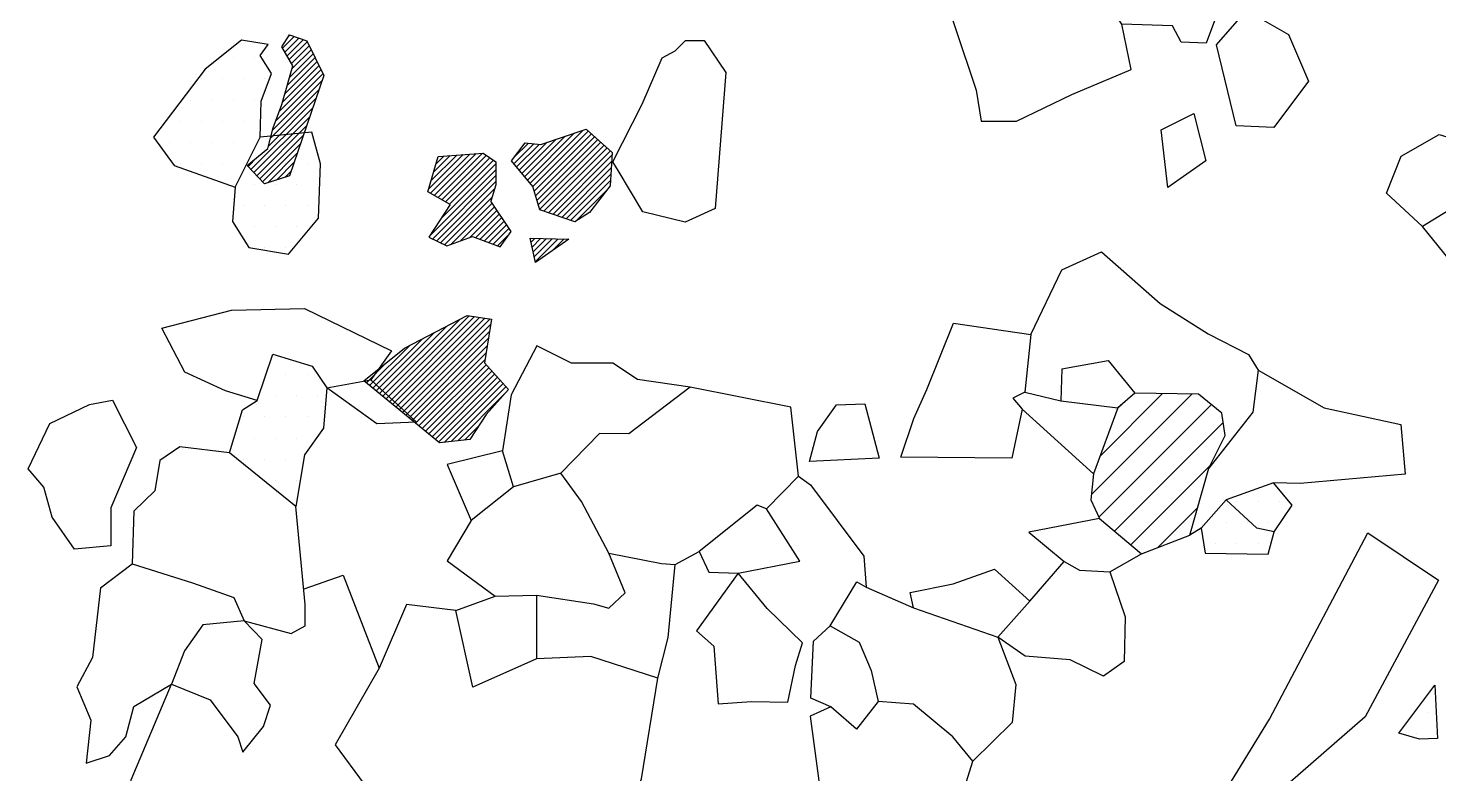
# Model space of a CAD drawing. Header units: metres. Extents: x 1.87 to 3.61, y -19.12 to -15.99.
# Drawn here: x 1.866 to 2.701, y -18.424 to -17.982 of the extents above; entities that cross this region are included whole.
import ezdxf

# ---------------------------------------------------------------- set-up
doc = ezdxf.new("R2010")
doc.units = ezdxf.units.M
doc.header["$LTSCALE"] = 25
doc.header["$MEASUREMENT"] = 0
doc.layers.get('0').update_dxf_attribs({"linetype": 'CONTINUOUS'})
for name, color, linetype in [('FEUER', 1, 'CONTINUOUS'), ('KNOCHEN', 2, 'CONTINUOUS'), ('KNOCHENSCHRAFF', 2, 'CONTINUOUS'), ('STEINE', 4, 'CONTINUOUS'), ('STEINESCHRAFF', 4, 'CONTINUOUS')]:
    doc.layers.add(name, color=color, linetype=linetype)

# ---------------------------------------------------------------- blocks, each defined once
blk = doc.blocks.new('*X2')
at = {"color": 0}
for p, q in [((200.803, -1794.653), (202.36, -1793.095)), ((200.858, -1794.244), (202.044, -1793.058)), ((200.967, -1793.782), (201.675, -1793.073)), ((200.989, -1794.82), (202.557, -1793.252)), ((201.075, -1793.32), (201.306, -1793.089)), ((201.176, -1794.987), (202.755, -1793.408)), ((201.362, -1795.154), (202.952, -1793.564)), ((201.549, -1795.321), (203.15, -1793.72)), ((201.735, -1795.488), (203.347, -1793.876)), ((201.922, -1795.655), (203.544, -1794.032)), ((202.108, -1795.822), (203.742, -1794.188)), ((202.295, -1795.989), (203.939, -1794.344)), ((202.482, -1796.156), (204.137, -1794.501)), ((202.668, -1796.323), (204.334, -1794.657)), ((202.855, -1796.49), (204.532, -1794.813)), ((203.041, -1796.657), (204.729, -1794.969)), ((203.228, -1796.824), (204.927, -1795.125)), ((203.414, -1796.991), (205.014, -1795.391)), ((203.601, -1797.158), (205.093, -1795.666)), ((204.116, -1796.996), (205.171, -1795.941)), ((204.662, -1796.804), (205.249, -1796.217)), ((205.207, -1796.613), (205.327, -1796.492)), ((201.675, -1799.437), (202.368, -1798.744)), ((201.806, -1799.66), (202.629, -1798.836)), ((202.04, -1798.719), (202.106, -1798.652)), ((201.937, -1799.882), (202.891, -1798.928)), ((202.068, -1800.105), (203.126, -1799.047)), ((202.199, -1800.327), (203.244, -1799.283)), ((202.242, -1800.638), (203.361, -1799.519)), ((201.663, -1802.631), (203.832, -1800.463)), ((201.808, -1802.133), (203.714, -1800.227)), ((201.952, -1801.635), (203.596, -1799.991)), ((202.097, -1801.137), (203.479, -1799.755)), ((201.078, -1804.276), (204.018, -1801.337)), ((201.262, -1803.739), (204.067, -1800.934)), ((201.471, -1803.176), (203.949, -1800.698)), ((200.96, -1804.749), (203.833, -1801.875)), ((199.804, -1806.612), (203.463, -1802.952)), ((200.841, -1805.221), (203.648, -1802.414)), ((199.976, -1806.793), (203.278, -1803.491)), ((200.148, -1806.975), (203.093, -1804.029)), ((200.32, -1807.156), (202.909, -1804.568)), ((215.993, -1807.039), (218.393, -1804.639)), ((216.154, -1807.232), (218.927, -1804.459)), ((216.314, -1807.425), (219.461, -1804.278)), ((216.475, -1807.618), (219.764, -1804.33)), ((216.558, -1807.889), (219.949, -1804.497)), ((216.638, -1808.162), (220.135, -1804.665)), ((200.492, -1807.337), (202.724, -1805.106)), ((215.336, -1805.928), (216.216, -1805.049)), ((215.352, -1806.267), (216.534, -1805.085)), ((215.512, -1806.46), (216.852, -1805.12)), ((215.673, -1806.653), (217.325, -1805.001)), ((215.833, -1806.846), (217.859, -1804.82)), ((216.719, -1808.435), (220.321, -1804.833)), ((216.799, -1808.708), (220.507, -1805)), ((216.88, -1808.981), (220.693, -1805.168)), ((217.131, -1809.083), (220.879, -1805.336)), ((217.395, -1809.174), (221.065, -1805.504)), ((199.631, -1806.431), (200.178, -1805.884)), ((200.794, -1807.389), (202.539, -1805.645)), ((201.306, -1807.231), (202.354, -1806.183)), ((210.314, -1807.769), (212.36, -1805.723)), ((210.425, -1808.011), (212.742, -1805.694)), ((210.461, -1807.268), (211.977, -1805.752)), ((210.609, -1806.767), (211.595, -1805.781)), ((210.649, -1808.141), (213.125, -1805.665)), ((210.756, -1806.266), (211.212, -1805.81)), ((210.873, -1808.27), (213.507, -1805.636)), ((211.048, -1809.51), (214.293, -1806.265)), ((211.097, -1808.4), (213.729, -1805.768)), ((211.321, -1808.529), (213.941, -1805.909)), ((211.545, -1808.659), (214.153, -1806.051)), ((217.658, -1809.264), (221.156, -1805.766)), ((217.921, -1809.354), (221.136, -1806.139)), ((201.817, -1807.073), (202.169, -1806.722)), ((210.362, -1810.549), (214.292, -1806.619)), ((210.54, -1810.725), (214.292, -1806.973)), ((218.184, -1809.444), (221.117, -1806.512)), ((218.448, -1809.535), (221.097, -1806.885)), ((210.779, -1810.839), (214.291, -1807.327)), ((211.018, -1810.954), (214.216, -1807.756)), ((218.711, -1809.625), (221.077, -1807.258)), ((218.984, -1809.706), (220.888, -1807.801)), ((211.257, -1811.068), (214.051, -1808.274)), ((211.645, -1811.034), (214.069, -1808.61)), ((212.202, -1810.83), (214.213, -1808.82)), ((212.759, -1810.627), (214.356, -1809.03)), ((213.098, -1810.641), (214.5, -1809.24)), ((213.355, -1810.738), (214.643, -1809.45)), ((213.612, -1810.835), (214.787, -1809.66)), ((213.869, -1810.931), (214.93, -1809.87)), ((214.126, -1811.028), (215.074, -1810.08)), ((214.383, -1811.125), (215.111, -1810.397)), ((216.371, -1810.904), (216.591, -1810.684)), ((216.433, -1811.196), (216.937, -1810.692)), ((216.495, -1811.487), (217.282, -1810.7)), ((216.557, -1811.779), (217.627, -1810.708)), ((216.619, -1812.07), (217.973, -1810.717)), ((217.639, -1811.404), (218.318, -1810.725)), ((207.601, -1820.027), (212.132, -1815.496)), ((207.795, -1820.187), (212.713, -1815.27)), ((207.99, -1820.346), (213.022, -1815.314)), ((208.184, -1820.506), (213.331, -1815.359)), ((208.378, -1820.665), (213.64, -1815.403)), ((208.572, -1820.824), (213.949, -1815.448)), ((207.213, -1819.709), (210.663, -1816.259)), ((207.407, -1819.868), (211.398, -1815.878)), ((208.766, -1820.984), (213.976, -1815.775)), ((208.961, -1821.143), (213.909, -1816.195)), ((206.824, -1819.39), (209.193, -1817.021)), ((207.019, -1819.549), (209.928, -1816.64)), ((209.155, -1821.302), (213.843, -1816.615)), ((209.349, -1821.462), (213.776, -1817.035)), ((206.63, -1819.231), (207.83, -1818.031)), ((209.543, -1821.621), (213.71, -1817.455)), ((209.738, -1821.78), (213.643, -1817.875)), ((209.932, -1821.94), (213.711, -1818.161)), ((210.126, -1822.099), (213.878, -1818.347)), ((210.32, -1822.258), (214.046, -1818.533)), ((210.514, -1822.418), (214.213, -1818.719)), ((210.709, -1822.577), (214.381, -1818.905)), ((210.903, -1822.736), (214.548, -1819.091)), ((211.24, -1822.753), (214.716, -1819.277)), ((211.638, -1822.708), (214.883, -1819.463)), ((212.037, -1822.663), (214.79, -1819.91)), ((212.435, -1822.618), (213.267, -1821.787))]:
    blk.add_line(p, q, dxfattribs=at)
blk = doc.blocks.new('*X7')
at = {"color": 0}
for p, q in [((198.75, -1800), (198.75, -1800)), ((200, -1800), (200, -1800)), ((196.875, -1801.25), (196.875, -1801.25)), ((198.125, -1801.25), (198.125, -1801.25)), ((199.375, -1801.25), (199.375, -1801.25)), ((200.625, -1801.25), (200.625, -1801.25)), ((196.25, -1802.5), (196.25, -1802.5)), ((197.5, -1802.5), (197.5, -1802.5)), ((198.75, -1802.5), (198.75, -1802.5)), ((200, -1802.5), (200, -1802.5)), ((195.625, -1803.75), (195.625, -1803.75)), ((196.875, -1803.75), (196.875, -1803.75)), ((198.125, -1803.75), (198.125, -1803.75)), ((199.375, -1803.75), (199.375, -1803.75)), ((195, -1805), (195, -1805)), ((196.25, -1805), (196.25, -1805)), ((197.5, -1805), (197.5, -1805)), ((198.75, -1805), (198.75, -1805)), ((200, -1805), (200, -1805)), ((201.25, -1805), (201.25, -1805)), ((202.5, -1805), (202.5, -1805)), ((195.625, -1806.25), (195.625, -1806.25)), ((196.875, -1806.25), (196.875, -1806.25)), ((198.125, -1806.25), (198.125, -1806.25)), ((199.375, -1806.25), (199.375, -1806.25)), ((200.625, -1806.25), (200.625, -1806.25)), ((201.875, -1806.25), (201.875, -1806.25)), ((203.125, -1806.25), (203.125, -1806.25)), ((198.75, -1807.5), (198.75, -1807.5)), ((200, -1807.5), (200, -1807.5)), ((201.25, -1807.5), (201.25, -1807.5)), ((202.5, -1807.5), (202.5, -1807.5)), ((203.75, -1807.5), (203.75, -1807.5)), ((199.375, -1808.75), (199.375, -1808.75)), ((200.625, -1808.75), (200.625, -1808.75)), ((201.875, -1808.75), (201.875, -1808.75)), ((203.125, -1808.75), (203.125, -1808.75)), ((200, -1810), (200, -1810)), ((201.25, -1810), (201.25, -1810)), ((202.5, -1810), (202.5, -1810)), ((200.625, -1811.25), (200.625, -1811.25)), ((201.875, -1811.25), (201.875, -1811.25)), ((201.875, -1818.75), (201.875, -1818.75)), ((203.125, -1818.75), (203.125, -1818.75)), ((201.25, -1820), (201.25, -1820)), ((202.5, -1820), (202.5, -1820)), ((203.75, -1820), (203.75, -1820)), ((199.375, -1821.25), (199.375, -1821.25)), ((200.625, -1821.25), (200.625, -1821.25)), ((201.875, -1821.25), (201.875, -1821.25)), ((203.125, -1821.25), (203.125, -1821.25)), ((200, -1822.5), (200, -1822.5)), ((201.25, -1822.5), (201.25, -1822.5)), ((202.5, -1822.5), (202.5, -1822.5)), ((199.375, -1823.75), (199.375, -1823.75)), ((200.625, -1823.75), (200.625, -1823.75)), ((201.875, -1823.75), (201.875, -1823.75)), ((201.25, -1825), (201.25, -1825)), ((202.5, -1825), (202.5, -1825)), ((258.125, -1826.25), (258.125, -1826.25)), ((259.375, -1826.25), (259.375, -1826.25)), ((260.625, -1826.25), (260.625, -1826.25)), ((257.5, -1827.5), (257.5, -1827.5)), ((258.75, -1827.5), (258.75, -1827.5)), ((260, -1827.5), (260, -1827.5)), ((256.875, -1828.75), (256.875, -1828.75)), ((258.125, -1828.75), (258.125, -1828.75)), ((259.375, -1828.75), (259.375, -1828.75)), ((269.375, -1838.75), (269.375, -1838.75)), ((268.75, -1840), (268.75, -1840))]:
    blk.add_line(p, q, dxfattribs=at)
blk = doc.blocks.new('*X8')
at = {"color": 0}
for p, q in [((249.519, -1825.839), (255.47, -1819.888)), ((249.953, -1827.173), (256.615, -1820.511)), ((250.029, -1823.561), (253.728, -1819.862)), ((251.046, -1820.777), (251.386, -1820.437)), ((250.883, -1828.011), (257.318, -1821.576)), ((251.844, -1828.818), (256.539, -1824.123)), ((253.449, -1828.98), (255.794, -1826.636)), ((249.164, -1843.872), (249.459, -1843.577)), ((250.076, -1844.728), (251.45, -1843.354)), ((245.855, -1845.413), (247.166, -1844.102)), ((250.023, -1844.781), (250.076, -1844.728))]:
    blk.add_line(p, q, dxfattribs=at)

msp = doc.modelspace()

# ---------------------------------------------------------------- linework, layer by layer
at = {"layer": 'KNOCHEN'}
for points in [[(2.00805, -18.05363), (2.01112, -18.04141), (2.01112, -18.04141), (2.01623, -18.02768), (2.02288, -18.00478), (2.01628, -17.99358), (2.02087, -17.98646), (2.03105, -17.99003), (2.0412, -18.01041), (2.02076, -18.06993), (2.00599, -18.07449), (1.99582, -18.06379), (2.00805, -18.05363)], [(2.16479, -18.07624), (2.15209, -18.06095), (2.16025, -18.05027), (2.16941, -18.0513), (2.1964, -18.04218), (2.21165, -18.05594), (2.2106, -18.07579), (2.19837, -18.09155), (2.18971, -18.09714), (2.16885, -18.08999), (2.16479, -18.07624)], [(2.11592, -18.08686), (2.10269, -18.07921), (2.10883, -18.05835), (2.1353, -18.05635), (2.14293, -18.06145), (2.14291, -18.07519), (2.13984, -18.08486)], [(2.11592, -18.08686), (2.10316, -18.10618), (2.11385, -18.11129), (2.12912, -18.10571), (2.1454, -18.11184), (2.15203, -18.10269), (2.13984, -18.08486)], [(2.16626, -18.12103), (2.16323, -18.10678), (2.18613, -18.10732), (2.16626, -18.12103)], [(2.10961, -18.22784), (2.06487, -18.19113), (2.08882, -18.17183), (2.12601, -18.15253), (2.14025, -18.15459), (2.13615, -18.18054), (2.15038, -18.19634), (2.13712, -18.21109), (2.12743, -18.22583), (2.10961, -18.22784)]]:
    msp.add_lwpolyline(points, dxfattribs=at)
at = {"layer": 'STEINE'}
for points in [[(2.54064, -17.92711), (2.55894, -17.94444), (2.57827, -17.95719), (2.56806, -17.97805), (2.56295, -17.99127), (2.54819, -17.99074), (2.54311, -17.98107), (2.51308, -17.98001), (2.508, -17.97236)], [(2.41795, -17.94323), (2.4047, -17.95186), (2.41434, -17.9814), (2.42701, -18.01908), (2.43004, -18.03741), (2.45091, -18.03744), (2.4835, -18.0217), (2.51865, -18.00699), (2.51308, -17.98001)], [(2.61182, -17.98625), (2.62349, -18.01375), (2.60309, -18.04121), (2.5807, -18.04016), (2.56906, -17.9923), (2.5869, -17.97196), (2.61182, -17.98625)], [(1.94036, -18.04692), (1.95256, -18.06373), (1.98868, -18.0765), (2.00348, -18.047), (2.00402, -18.02563), (2.01015, -18.00935), (2.00355, -17.99865), (2.00814, -17.99204), (1.99236, -17.98947), (1.97096, -18.00675), (1.94036, -18.04692)], [(2.21215, -18.06154), (2.2295, -18.02746), (2.24125, -17.99999), (2.24889, -17.99593), (2.25501, -17.98983), (2.2662, -17.98985), (2.2789, -18.0087), (2.27268, -18.08911), (2.25486, -18.09723), (2.22993, -18.09109), (2.2152, -18.06664), (2.21215, -18.06154)], [(2.54044, -18.07675), (2.53641, -18.04265), (2.55577, -18.033), (2.56285, -18.06101), (2.54044, -18.07675)], [(1.98868, -18.0765), (1.98712, -18.09686), (1.99677, -18.11215), (2.02018, -18.11625), (2.03803, -18.0949), (2.03909, -18.06283), (2.03403, -18.04399), (2.00348, -18.047)], [(2.8217, -18.23442), (2.7729, -18.18549), (2.73477, -18.15388), (2.69107, -18.09987), (2.66972, -18.07999), (2.6784, -18.05811), (2.70081, -18.04542), (2.7176, -18.05053), (2.72418, -18.07955), (2.69107, -18.09987)], [(2.45939, -18.16368), (2.47776, -18.12553), (2.50119, -18.11488), (2.53576, -18.14546), (2.56424, -18.16332), (2.58815, -18.17557), (2.59373, -18.18474), (2.59064, -18.20967), (2.56464, -18.24272)], [(2.00174, -18.20276), (1.98291, -18.19713), (1.95901, -18.1859), (1.9453, -18.15992), (1.98654, -18.14929), (2.02981, -18.14833), (2.08118, -18.17334)], [(2.38243, -18.23636), (2.39009, -18.21347), (2.39775, -18.19617), (2.41358, -18.157), (2.45939, -18.16368), (2.45578, -18.19778), (2.44865, -18.20133), (2.45423, -18.20796), (2.44809, -18.23696), (2.38243, -18.23636)], [(2.25778, -18.19496), (2.22674, -18.19034), (2.21199, -18.18065), (2.18756, -18.18061), (2.16721, -18.17041), (2.1519, -18.1994), (2.14676, -18.23248)], [(1.98541, -18.23378), (1.99308, -18.20834), (2.00174, -18.20276), (2.01094, -18.17528), (2.03434, -18.18244)], [(2.08118, -18.17334), (2.06894, -18.19063), (2.09589, -18.21561), (2.07247, -18.2166), (2.04298, -18.19518)], [(2.47768, -18.18407), (2.50517, -18.17901), (2.52093, -18.19838)], [(2.03434, -18.18244), (2.04298, -18.19518), (2.04091, -18.2191), (2.02969, -18.23486), (2.02456, -18.26539)], [(2.47768, -18.18407), (2.47715, -18.2029)], [(2.59373, -18.18474), (2.6329, -18.20719), (2.67818, -18.21692), (2.68069, -18.24644), (2.61858, -18.25196), (2.6028, -18.25143), (2.57479, -18.26157), (2.56001, -18.27835), (2.55339, -18.28241)], [(2.04298, -18.19518), (2.06894, -18.19063)], [(2.30298, -18.26679), (2.32184, -18.24748), (2.31732, -18.20675), (2.25778, -18.19496), (2.2216, -18.2224), (2.2043, -18.22238), (2.18136, -18.24576)], [(1.89371, -18.29066), (1.8805, -18.27181), (1.87544, -18.25399), (1.86629, -18.24329), (1.87905, -18.21633), (1.90248, -18.20516), (1.91623, -18.20264), (1.93044, -18.23065), (1.91512, -18.26626), (1.91509, -18.28866), (1.89371, -18.29066)], [(2.32847, -18.23883), (2.33307, -18.22103), (2.34429, -18.20526), (2.36109, -18.20478), (2.3697, -18.23685), (2.32847, -18.23883)], [(2.45578, -18.19778), (2.47715, -18.2029), (2.51074, -18.20702)], [(2.49643, -18.24619), (2.49488, -18.26146), (2.49996, -18.27266), (2.52487, -18.29357), (2.55339, -18.28241), (2.56464, -18.24272), (2.57434, -18.22339), (2.57232, -18.21016), (2.55859, -18.19894), (2.52093, -18.19838), (2.51074, -18.20702), (2.49643, -18.24619)], [(2.45423, -18.20796), (2.49643, -18.24619)], [(1.99393, -18.33305), (2.02191, -18.34072), (2.03006, -18.33615), (2.03008, -18.32343), (2.02456, -18.26539), (1.98541, -18.23378), (1.95589, -18.23018), (1.94417, -18.23831), (1.9411, -18.25612), (1.92886, -18.26832), (1.9278, -18.29936), (1.96342, -18.31061), (1.98784, -18.3193), (1.99393, -18.33305)], [(2.15335, -18.25386), (2.14676, -18.23248), (2.11418, -18.24058), (2.12838, -18.27368)], [(2.16701, -18.31802), (2.20059, -18.32315), (2.20975, -18.32571), (2.21944, -18.31656), (2.2098, -18.29313), (2.19355, -18.26257), (2.18136, -18.24576), (2.15335, -18.25386), (2.12838, -18.27368), (2.1141, -18.29758), (2.14257, -18.31849)], [(2.32184, -18.24748), (2.32896, -18.25258), (2.36046, -18.29487), (2.36196, -18.31319)], [(2.56001, -18.27835), (2.56254, -18.29311), (2.59969, -18.29367), (2.60327, -18.28044), (2.61398, -18.26468), (2.6028, -18.25143)], [(2.60327, -18.28044), (2.5931, -18.27839), (2.57479, -18.26157)], [(2.26324, -18.29219), (2.26883, -18.30441), (2.28613, -18.30495), (2.32279, -18.29787), (2.30298, -18.26679), (2.29738, -18.26475), (2.26324, -18.29219)], [(2.49996, -18.27266), (2.45821, -18.28075), (2.47905, -18.29809)], [(2.54755, -18.45342), (2.57048, -18.44022), (2.60058, -18.3914), (2.65875, -18.28103), (2.70045, -18.30908), (2.65708, -18.38995), (2.60051, -18.43925), (2.58266, -18.46569), (2.56229, -18.47482), (2.51801, -18.46916), (2.51904, -18.46357), (2.54755, -18.45342)], [(2.2098, -18.29313), (2.24084, -18.29928), (2.24898, -18.29981)], [(2.23871, -18.36698), (2.24485, -18.34306), (2.24898, -18.29981), (2.26324, -18.29219)], [(2.50602, -18.30423), (2.52487, -18.29357)], [(1.90895, -18.31359), (1.9278, -18.29936)], [(2.28613, -18.30495), (2.26165, -18.33902), (2.27182, -18.34819), (2.27432, -18.3823), (2.29417, -18.3808), (2.31555, -18.38134), (2.32016, -18.35946), (2.32425, -18.34623), (2.30341, -18.32584), (2.28613, -18.30495)], [(2.38994, -18.32545), (2.38792, -18.31628), (2.41337, -18.31123), (2.43782, -18.30261), (2.45866, -18.32147)], [(2.4398, -18.34282), (2.45866, -18.32147), (2.47905, -18.29809), (2.48821, -18.30319), (2.50602, -18.30423), (2.51515, -18.33071), (2.5146, -18.35718), (2.50237, -18.36581), (2.48254, -18.35612), (2.45607, -18.35404), (2.4398, -18.34282)], [(1.90895, -18.31359), (1.90431, -18.35481), (1.89513, -18.37211), (1.90324, -18.39197), (1.90066, -18.41741), (1.91441, -18.41285), (1.9241, -18.40167), (1.9287, -18.38386), (1.95112, -18.37066)], [(2.02958, -18.31426), (2.0525, -18.30615), (2.0738, -18.36115)], [(2.34055, -18.33607), (2.35637, -18.31013), (2.36196, -18.31319), (2.38994, -18.32545), (2.4398, -18.34282), (2.45045, -18.37083), (2.44838, -18.39323), (2.42494, -18.4161)], [(2.11915, -18.32711), (2.14257, -18.31849), (2.16701, -18.31802), (2.16696, -18.35568)], [(2.0738, -18.36115), (2.04778, -18.40642), (2.06505, -18.42986), (2.0853, -18.50878), (2.13469, -18.49765), (2.1846, -18.48041), (2.2121, -18.47129), (2.22896, -18.42652), (2.23871, -18.36698), (2.19902, -18.3542), (2.16696, -18.35568), (2.12927, -18.37243), (2.11915, -18.32711), (2.09014, -18.32351), (2.0738, -18.36115)], [(1.95112, -18.37066), (1.97401, -18.37985), (1.99027, -18.40176), (1.99331, -18.41093), (2.00555, -18.39567), (2.00964, -18.38295), (1.99998, -18.37021), (2.0046, -18.34426), (1.99393, -18.33305), (1.96949, -18.33556), (1.95878, -18.35082), (1.95112, -18.37066)], [(2.36899, -18.3809), (2.35625, -18.39717), (2.34099, -18.38392), (2.32929, -18.37881), (2.33087, -18.34522), (2.34055, -18.33607), (2.35784, -18.34576), (2.36495, -18.36257), (2.36899, -18.3809)], [(2.00797, -18.4873), (1.99981, -18.49899), (1.97998, -18.48268), (1.94741, -18.47347), (1.92452, -18.46377), (1.92712, -18.42712), (1.95112, -18.37066)], [(2.67691, -18.39965), (2.69833, -18.37117), (2.69981, -18.40273), (2.68913, -18.40323), (2.67691, -18.39965)], [(2.34099, -18.38392), (2.32877, -18.3895), (2.34338, -18.49845), (2.35711, -18.51068), (2.37241, -18.49085), (2.39023, -18.48375), (2.4096, -18.46545), (2.42494, -18.4161), (2.41325, -18.40183), (2.38986, -18.38246), (2.36899, -18.3809)]]:
    msp.add_lwpolyline(points, dxfattribs=at)

# ---------------------------------------------------------------- block references
at = {"layer": 'FEUER', "xscale": 0.01, "yscale": 0.01, "zscale": 0.01}
msp.add_blockref('*X8', (0, 0), dxfattribs=at)
at = {"layer": 'KNOCHENSCHRAFF', "xscale": 0.01, "yscale": 0.01, "zscale": 0.01}
msp.add_blockref('*X2', (0, 0), dxfattribs=at)
at = {"layer": 'STEINESCHRAFF', "xscale": 0.01, "yscale": 0.01, "zscale": 0.01}
msp.add_blockref('*X7', (0, 0), dxfattribs=at)

doc.saveas('drawing.dxf')
